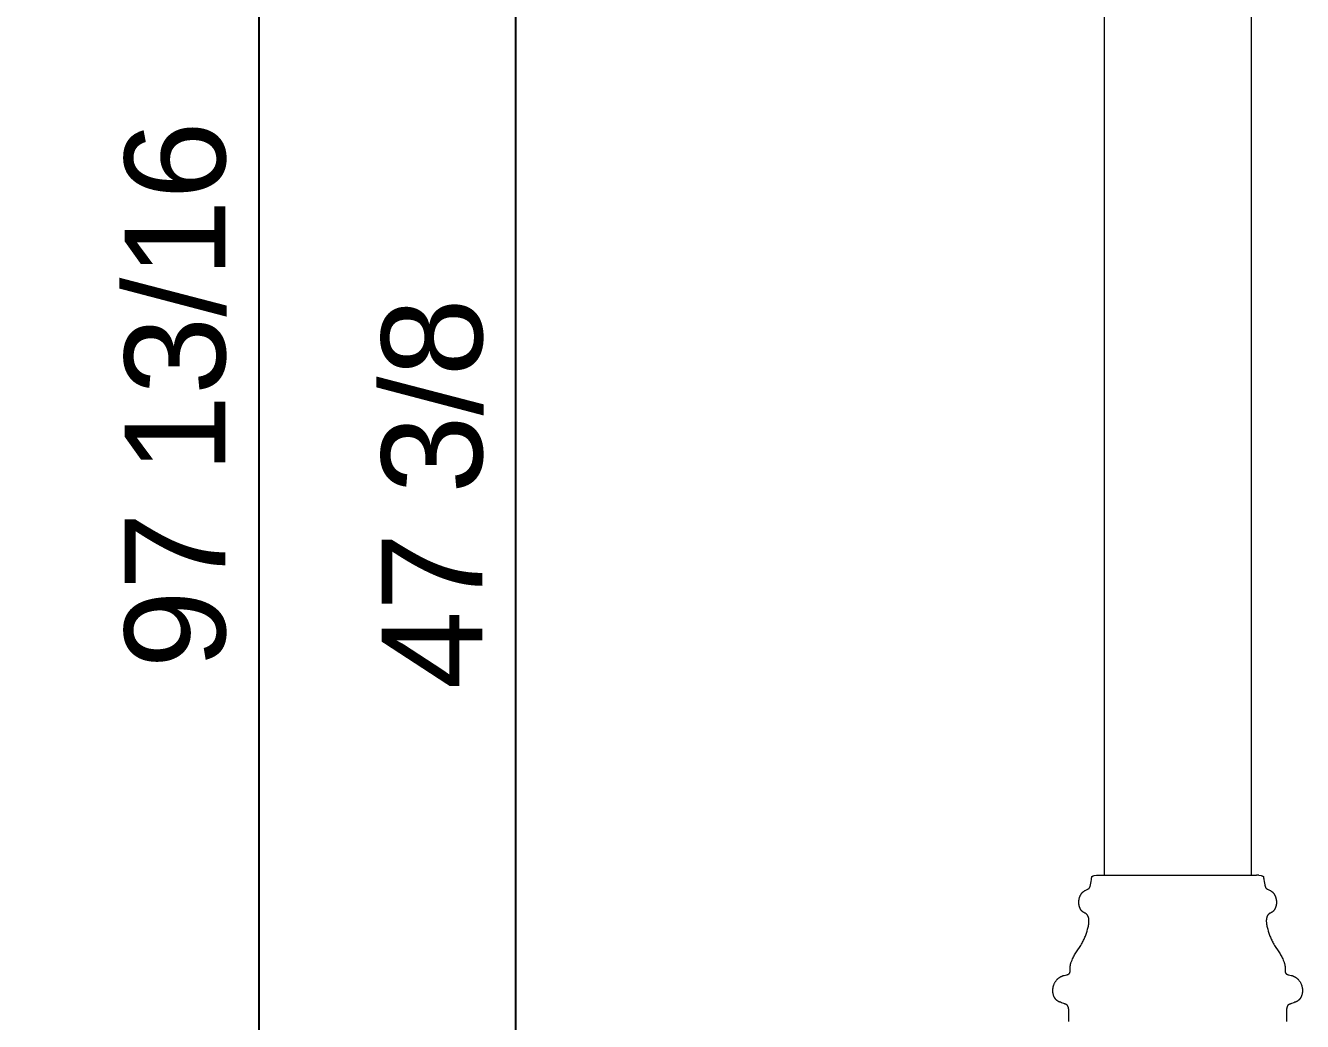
# Model space of a CAD drawing. Header units: inches. Extents: x -13 to 609, y -6 to 131.
# Drawn here: x 433.82 to 454.43, y 71.59 to 87.67 of the extents above; entities that cross this region are included whole.
import ezdxf

# ---------------------------------------------------------------- set-up
doc = ezdxf.new("R2010")
doc.units = ezdxf.units.IN
doc.header["$PDSIZE"] = -1
doc.layers.add('ZANO_R', color=7, linetype='Continuous', lineweight=0)
doc.styles.add('Arial', font='arial.ttf')
doc.styles.get("Standard").update_dxf_attribs({"font": 'ARIALUNI.TTF'})
doc.dimstyles.new('amerykanie', dxfattribs={"dimtxt": 50, "dimasz": 50, "dimexe": 0.5, "dimexo": 0.5, "dimgap": 1, "dimtad": 1, "dimdec": 0, "dimzin": 0, "dimlunit": 5, "dimtxsty": 'Standard', "dimcen": 0.09, "dimclrd": 1, "dimclre": 1, "dimclrt": 1, "dimazin": 0, "dimtfac": 1, "dimtdec": 0, "dimtmove": 0, "dimatfit": 3, "dimfxl": 1, "dimtzin": 0, "dimarcsym": 1})

# ---------------------------------------------------------------- blocks, each defined once
blk = doc.blocks.new('*D449')
at = {"layer": 'Defpoints', "color": 0}
for p in [(452.276, 130.606), (437.58, 32.81), (450.917, 32.81)]:
    blk.add_point(p, dxfattribs=at)
at = {"layer": 'ZANO_R', "color": 1, "lineweight": -2}
for p, q in [((451.776, 130.606), (437.08, 130.606)), ((437.58, 129.606), (437.58, 33.81)), ((450.417, 32.81), (437.08, 32.81))]:
    blk.add_line(p, q, dxfattribs=at)
at = {"layer": 'ZANO_R', "color": 1}
for points in [[(437.747, 129.606), (437.413, 129.606), (437.58, 130.606)], [(437.413, 33.81), (437.747, 33.81), (437.58, 32.81)]]:
    blk.add_solid(points, dxfattribs=at)
at = {"layer": 'ZANO_R', "color": 1, "insert": (436.239, 81.708), "char_height": 1.625, "attachment_point": 5, "rotation": 90, "style": 'Arial'}
blk.add_mtext('97 13/16', dxfattribs=at)
blk = doc.blocks.new('*D454')
at = {"layer": 'Defpoints', "color": 0}
for p in [(444.541, 103.795), (441.728, 56.432), (450.586, 56.432)]:
    blk.add_point(p, dxfattribs=at)
at = {"layer": 'ZANO_R', "color": 1, "lineweight": -2}
for p, q in [((444.041, 103.795), (441.228, 103.795)), ((441.728, 102.795), (441.728, 57.432)), ((450.086, 56.432), (441.228, 56.432))]:
    blk.add_line(p, q, dxfattribs=at)
at = {"layer": 'ZANO_R', "color": 1}
for points in [[(441.895, 102.795), (441.561, 102.795), (441.728, 103.795)], [(441.561, 57.432), (441.895, 57.432), (441.728, 56.432)]]:
    blk.add_solid(points, dxfattribs=at)
at = {"layer": 'ZANO_R', "color": 1, "insert": (440.387, 80.113), "char_height": 1.625, "attachment_point": 5, "rotation": 90, "style": 'Arial'}
blk.add_mtext('47 3/8', dxfattribs=at)

msp = doc.modelspace()

# ---------------------------------------------------------------- linework, layer by layer
at = {"layer": 'ZANO_R'}
for p, q in [((451.22757, 101.39293), (451.22757, 73.95198)), ((453.60159, 101.39293), (453.60159, 73.95198)), ((451.00673, 73.7896), (451.00819, 73.79684)), ((451.00819, 73.79684), (451.01717, 73.84964)), ((451.01717, 73.84964), (451.02362, 73.88383)), ((451.02362, 73.88383), (451.02468, 73.89001)), ((451.02468, 73.89001), (451.02565, 73.89691)), ((451.02565, 73.89691), (451.02659, 73.90538)), ((451.02659, 73.90538), (451.02772, 73.91827)), ((451.02772, 73.91827), (451.02795, 73.92035)), ((451.02795, 73.92035), (451.02809, 73.9214)), ((451.02809, 73.9214), (451.02827, 73.92246)), ((451.02827, 73.92246), (451.02837, 73.92299)), ((451.02837, 73.92299), (451.02849, 73.92352)), ((451.02849, 73.92352), (451.02861, 73.92404)), ((451.02861, 73.92404), (451.02875, 73.92457)), ((451.02875, 73.92457), (451.0289, 73.9251)), ((451.0289, 73.9251), (451.02906, 73.92562)), ((451.02906, 73.92562), (451.02924, 73.92614)), ((451.02924, 73.92614), (451.02943, 73.92666)), ((451.02943, 73.92666), (451.02964, 73.92717)), ((451.02964, 73.92717), (451.02986, 73.92768)), ((451.02986, 73.92768), (451.0301, 73.92819)), ((451.0301, 73.92819), (451.03036, 73.92869)), ((451.03036, 73.92869), (451.03064, 73.92918)), ((451.03064, 73.92918), (451.03079, 73.92943)), ((451.03079, 73.92943), (451.03094, 73.92968)), ((451.03094, 73.92968), (451.0311, 73.92992)), ((451.0311, 73.92992), (451.03126, 73.93016)), ((451.03126, 73.93016), (451.03142, 73.9304)), ((451.03142, 73.9304), (451.0316, 73.93064)), ((451.0316, 73.93064), (451.03177, 73.93088)), ((451.03177, 73.93088), (451.03196, 73.93111)), ((451.03196, 73.93111), (451.03215, 73.93134)), ((451.03215, 73.93134), (451.03234, 73.93157)), ((451.03234, 73.93157), (451.03254, 73.9318)), ((451.03254, 73.9318), (451.03275, 73.93203)), ((451.03275, 73.93203), (451.03296, 73.93226)), ((451.03296, 73.93226), (451.03318, 73.93248)), ((451.03318, 73.93248), (451.03351, 73.9328)), ((451.03351, 73.9328), (451.03386, 73.93311)), ((451.03386, 73.93311), (451.03421, 73.93342)), ((451.03421, 73.93342), (451.03458, 73.93373)), ((451.03458, 73.93373), (451.03496, 73.93403)), ((451.03496, 73.93403), (451.03536, 73.93432)), ((451.03536, 73.93432), (451.03576, 73.93461)), ((451.03576, 73.93461), (451.03618, 73.9349)), ((451.03618, 73.9349), (451.03661, 73.93518)), ((451.03661, 73.93518), (451.03705, 73.93546)), ((451.03705, 73.93546), (451.03796, 73.93601)), ((451.03796, 73.93601), (451.03891, 73.93653)), ((451.03891, 73.93653), (451.03989, 73.93704)), ((451.03989, 73.93704), (451.04091, 73.93753)), ((451.04091, 73.93753), (451.04195, 73.93801)), ((451.04195, 73.93801), (451.04302, 73.93847)), ((451.04302, 73.93847), (451.04411, 73.93892)), ((451.04411, 73.93892), (451.04634, 73.93976)), ((451.04634, 73.93976), (451.04862, 73.94054)), ((451.04862, 73.94054), (451.05092, 73.94127)), ((451.05092, 73.94127), (451.05321, 73.94193)), ((451.05321, 73.94193), (451.05768, 73.94311)), ((451.05768, 73.94311), (451.06539, 73.94486)), ((451.06539, 73.94486), (451.10251, 73.95198)), ((451.10257, 73.95198), (451.10251, 73.95198)), ((451.10251, 73.95198), (451.10256, 73.95198)), ((451.10256, 73.95198), (451.10294, 73.95198)), ((451.10294, 73.95198), (451.105, 73.95198)), ((451.105, 73.95198), (451.11467, 73.95198)), ((451.11467, 73.95198), (451.16018, 73.95198)), ((451.16018, 73.95198), (451.38461, 73.95198)), ((451.38461, 73.95198), (452.3702, 73.95198)), ((452.3702, 73.95198), (453.68779, 73.95198)), ((453.71659, 73.95198), (453.68789, 73.95198)), ((453.72438, 73.95198), (453.71659, 73.95198)), ((453.72624, 73.95198), (453.72438, 73.95198)), ((453.72661, 73.95198), (453.72624, 73.95198)), ((453.72658, 73.95198), (453.72665, 73.95198)), ((453.72664, 73.95198), (453.72661, 73.95198)), ((453.72665, 73.95198), (453.72664, 73.95198)), ((453.72665, 73.95198), (453.76377, 73.94486)), ((453.72665, 73.95198), (453.72665, 73.95198)), ((453.72665, 73.95198), (453.72665, 73.95198)), ((453.76377, 73.94486), (453.77148, 73.94311)), ((453.77148, 73.94311), (453.77595, 73.94193)), ((453.77595, 73.94193), (453.77824, 73.94127)), ((453.77824, 73.94127), (453.78054, 73.94054)), ((453.78054, 73.94054), (453.78282, 73.93976)), ((453.78282, 73.93976), (453.78505, 73.93892)), ((453.78505, 73.93892), (453.78614, 73.93847)), ((453.78614, 73.93847), (453.78721, 73.93801)), ((453.78721, 73.93801), (453.78825, 73.93753)), ((453.78825, 73.93753), (453.78926, 73.93704)), ((453.78926, 73.93704), (453.79025, 73.93653)), ((453.79025, 73.93653), (453.7912, 73.93601)), ((453.7912, 73.93601), (453.79211, 73.93546)), ((453.79211, 73.93546), (453.79255, 73.93518)), ((453.79255, 73.93518), (453.79298, 73.9349)), ((453.79298, 73.9349), (453.79339, 73.93461)), ((453.79339, 73.93461), (453.7938, 73.93432)), ((453.7938, 73.93432), (453.7942, 73.93403)), ((453.7942, 73.93403), (453.79458, 73.93373)), ((453.79458, 73.93373), (453.79495, 73.93342)), ((453.79495, 73.93342), (453.7953, 73.93311)), ((453.7953, 73.93311), (453.79565, 73.9328)), ((453.79565, 73.9328), (453.79597, 73.93248)), ((453.79597, 73.93248), (453.79619, 73.93226)), ((453.79619, 73.93226), (453.79641, 73.93203)), ((453.79641, 73.93203), (453.79661, 73.9318)), ((453.79661, 73.9318), (453.79682, 73.93157)), ((453.79682, 73.93157), (453.79701, 73.93134)), ((453.79701, 73.93134), (453.7972, 73.93111)), ((453.7972, 73.93111), (453.79738, 73.93088)), ((453.79738, 73.93088), (453.79756, 73.93064)), ((453.79756, 73.93064), (453.79774, 73.9304)), ((453.79774, 73.9304), (453.7979, 73.93016)), ((453.7979, 73.93016), (453.79806, 73.92992)), ((453.79806, 73.92992), (453.79822, 73.92968)), ((453.79822, 73.92968), (453.79837, 73.92943)), ((453.79837, 73.92943), (453.79852, 73.92918)), ((453.79852, 73.92918), (453.7988, 73.92869)), ((453.7988, 73.92869), (453.79906, 73.92819)), ((453.79906, 73.92819), (453.7993, 73.92768)), ((453.7993, 73.92768), (453.79952, 73.92717)), ((453.79952, 73.92717), (453.79973, 73.92666)), ((453.79973, 73.92666), (453.79992, 73.92614)), ((453.79992, 73.92614), (453.8001, 73.92562)), ((453.8001, 73.92562), (453.80026, 73.9251)), ((453.80026, 73.9251), (453.80041, 73.92457)), ((453.80041, 73.92457), (453.80055, 73.92404)), ((453.80055, 73.92404), (453.80067, 73.92352)), ((453.80067, 73.92352), (453.80078, 73.92299)), ((453.80078, 73.92299), (453.80089, 73.92246)), ((453.80089, 73.92246), (453.80107, 73.9214)), ((453.80107, 73.9214), (453.80121, 73.92035)), ((453.80121, 73.92035), (453.80144, 73.91827)), ((453.80144, 73.91827), (453.80257, 73.90538)), ((453.80257, 73.90538), (453.80351, 73.89691)), ((453.80351, 73.89691), (453.80448, 73.89001)), ((453.80448, 73.89001), (453.80554, 73.88383)), ((453.80554, 73.88383), (453.81199, 73.84964)), ((453.81199, 73.84964), (453.82097, 73.79684)), ((453.82097, 73.79684), (453.82243, 73.7896)), ((450.8304, 73.58956), (450.83223, 73.59541)), ((450.83223, 73.59541), (450.8342, 73.60121)), ((450.8342, 73.60121), (450.83632, 73.60693)), ((450.83632, 73.60693), (450.83859, 73.61258)), ((450.83859, 73.61258), (450.841, 73.61815)), ((450.841, 73.61815), (450.84355, 73.62363)), ((450.84355, 73.62363), (450.84624, 73.62902)), ((450.84624, 73.62902), (450.84908, 73.63432)), ((450.84908, 73.63432), (450.85207, 73.63951)), ((450.85207, 73.63951), (450.8552, 73.64459)), ((450.8552, 73.64459), (450.85847, 73.64955)), ((450.85847, 73.64955), (450.8619, 73.65439)), ((450.8619, 73.65439), (450.86546, 73.65911)), ((450.86546, 73.65911), (450.86918, 73.6637)), ((450.86918, 73.6637), (450.87303, 73.66814)), ((450.87303, 73.66814), (450.87502, 73.67031)), ((450.87502, 73.67031), (450.87704, 73.67245)), ((450.87704, 73.67245), (450.8791, 73.67454)), ((450.8791, 73.67454), (450.88119, 73.6766)), ((450.88119, 73.6766), (450.88332, 73.67862)), ((450.88332, 73.67862), (450.88549, 73.68059)), ((450.88549, 73.68059), (450.88769, 73.68253)), ((450.88769, 73.68253), (450.88994, 73.68443)), ((450.88994, 73.68443), (450.89221, 73.68629)), ((450.89221, 73.68629), (450.89453, 73.6881)), ((450.89453, 73.6881), (450.89799, 73.69068)), ((450.89799, 73.69068), (450.90151, 73.69317)), ((450.90151, 73.69317), (450.90509, 73.69557)), ((450.90509, 73.69557), (450.90871, 73.69789)), ((450.90871, 73.69789), (450.91236, 73.70012)), ((450.91236, 73.70012), (450.91602, 73.70228)), ((450.91602, 73.70228), (450.92334, 73.70636)), ((450.92334, 73.70636), (450.93058, 73.71017)), ((450.93058, 73.71017), (450.96371, 73.72657)), ((450.96371, 73.72657), (450.96697, 73.72833)), ((450.96697, 73.72833), (450.97015, 73.73011)), ((450.97015, 73.73011), (450.97319, 73.73192)), ((450.97319, 73.73192), (450.97605, 73.73374)), ((450.97605, 73.73374), (450.97768, 73.73484)), ((450.97768, 73.73484), (450.97925, 73.73596)), ((450.97925, 73.73596), (450.98076, 73.7371)), ((450.98076, 73.7371), (450.98221, 73.73826)), ((450.98221, 73.73826), (450.98361, 73.73945)), ((450.98361, 73.73945), (450.98496, 73.74066)), ((450.98496, 73.74066), (450.98626, 73.74192)), ((450.98626, 73.74192), (450.98751, 73.74321)), ((450.98751, 73.74321), (450.98812, 73.74387)), ((450.98812, 73.74387), (450.98872, 73.74454)), ((450.98872, 73.74454), (450.9893, 73.74523)), ((450.9893, 73.74523), (450.98988, 73.74593)), ((450.98988, 73.74593), (450.99044, 73.74663)), ((450.99044, 73.74663), (450.99099, 73.74736)), ((450.99099, 73.74736), (450.99154, 73.74809)), ((450.99154, 73.74809), (450.99207, 73.74884)), ((450.99207, 73.74884), (450.99259, 73.74961)), ((450.99259, 73.74961), (450.99311, 73.75039)), ((450.99311, 73.75039), (450.99411, 73.75199)), ((450.99411, 73.75199), (450.99507, 73.75367)), ((450.99507, 73.75367), (450.996, 73.75541)), ((450.996, 73.75541), (450.9967, 73.75681)), ((450.9967, 73.75681), (450.99738, 73.75825)), ((450.99738, 73.75825), (450.99804, 73.75975)), ((450.99804, 73.75975), (450.99868, 73.7613)), ((450.99868, 73.7613), (450.9993, 73.76288)), ((450.9993, 73.76288), (450.9999, 73.76451)), ((450.9999, 73.76451), (451.00106, 73.76787)), ((451.00106, 73.76787), (451.00216, 73.77134)), ((451.00216, 73.77134), (451.00319, 73.77491)), ((451.00319, 73.77491), (451.00416, 73.77854)), ((451.00416, 73.77854), (451.00507, 73.78222)), ((451.00507, 73.78222), (451.00673, 73.7896)), ((453.82243, 73.7896), (453.82409, 73.78222)), ((453.82409, 73.78222), (453.825, 73.77854)), ((453.825, 73.77854), (453.82597, 73.77491)), ((453.82597, 73.77491), (453.827, 73.77134)), ((453.827, 73.77134), (453.82809, 73.76787)), ((453.82809, 73.76787), (453.82925, 73.76451)), ((453.82925, 73.76451), (453.82986, 73.76288)), ((453.82986, 73.76288), (453.83048, 73.7613)), ((453.83048, 73.7613), (453.83112, 73.75975)), ((453.83112, 73.75975), (453.83178, 73.75825)), ((453.83178, 73.75825), (453.83246, 73.75681)), ((453.83246, 73.75681), (453.83315, 73.75541)), ((453.83315, 73.75541), (453.83409, 73.75367)), ((453.83409, 73.75367), (453.83505, 73.75199)), ((453.83505, 73.75199), (453.83605, 73.75039)), ((453.83605, 73.75039), (453.83657, 73.74961)), ((453.83657, 73.74961), (453.83709, 73.74884)), ((453.83709, 73.74884), (453.83762, 73.74809)), ((453.83762, 73.74809), (453.83817, 73.74736)), ((453.83817, 73.74736), (453.83872, 73.74663)), ((453.83872, 73.74663), (453.83928, 73.74593)), ((453.83928, 73.74593), (453.83986, 73.74523)), ((453.83986, 73.74523), (453.84044, 73.74454)), ((453.84044, 73.74454), (453.84104, 73.74387)), ((453.84104, 73.74387), (453.84165, 73.74321)), ((453.84165, 73.74321), (453.8429, 73.74192)), ((453.8429, 73.74192), (453.8442, 73.74066)), ((453.8442, 73.74066), (453.84555, 73.73945)), ((453.84555, 73.73945), (453.84695, 73.73826)), ((453.84695, 73.73826), (453.8484, 73.7371)), ((453.8484, 73.7371), (453.84991, 73.73596)), ((453.84991, 73.73596), (453.85148, 73.73484)), ((453.85148, 73.73484), (453.85311, 73.73374)), ((453.85311, 73.73374), (453.85597, 73.73192)), ((453.85597, 73.73192), (453.85901, 73.73011)), ((453.85901, 73.73011), (453.86219, 73.72833)), ((453.86219, 73.72833), (453.86545, 73.72657)), ((453.86545, 73.72657), (453.89858, 73.71017)), ((453.89858, 73.71017), (453.90581, 73.70636)), ((453.90581, 73.70636), (453.91314, 73.70228)), ((453.91314, 73.70228), (453.9168, 73.70012)), ((453.9168, 73.70012), (453.92045, 73.69789)), ((453.92045, 73.69789), (453.92407, 73.69557)), ((453.92407, 73.69557), (453.92765, 73.69317)), ((453.92765, 73.69317), (453.93117, 73.69068)), ((453.93117, 73.69068), (453.93463, 73.6881)), ((453.93463, 73.6881), (453.93695, 73.68629)), ((453.93695, 73.68629), (453.93922, 73.68443)), ((453.93922, 73.68443), (453.94146, 73.68253)), ((453.94146, 73.68253), (453.94367, 73.68059)), ((453.94367, 73.68059), (453.94584, 73.67862)), ((453.94584, 73.67862), (453.94797, 73.6766)), ((453.94797, 73.6766), (453.95006, 73.67454)), ((453.95006, 73.67454), (453.95212, 73.67245)), ((453.95212, 73.67245), (453.95414, 73.67031)), ((453.95414, 73.67031), (453.95613, 73.66814)), ((453.95613, 73.66814), (453.95998, 73.6637)), ((453.95998, 73.6637), (453.9637, 73.65911)), ((453.9637, 73.65911), (453.96726, 73.65439)), ((453.96726, 73.65439), (453.97068, 73.64955)), ((453.97068, 73.64955), (453.97396, 73.64459)), ((453.97396, 73.64459), (453.97709, 73.63951)), ((453.97709, 73.63951), (453.98008, 73.63432)), ((453.98008, 73.63432), (453.98292, 73.62902)), ((453.98292, 73.62902), (453.98561, 73.62363)), ((453.98561, 73.62363), (453.98816, 73.61815)), ((453.98816, 73.61815), (453.99057, 73.61258)), ((453.99057, 73.61258), (453.99283, 73.60693)), ((453.99283, 73.60693), (453.99495, 73.60121)), ((453.99495, 73.60121), (453.99693, 73.59541)), ((453.99693, 73.59541), (453.99876, 73.58956)), ((450.81949, 73.51645), (450.81962, 73.52261)), ((450.81949, 73.5103), (450.81949, 73.51645)), ((450.81964, 73.50416), (450.81949, 73.5103)), ((450.81962, 73.52261), (450.81989, 73.52878)), ((450.81993, 73.49805), (450.81964, 73.50416)), ((450.81989, 73.52878), (450.8203, 73.53495)), ((450.82036, 73.49197), (450.81993, 73.49805)), ((450.8203, 73.53495), (450.82086, 73.54112)), ((450.82092, 73.48592), (450.82036, 73.49197)), ((450.82086, 73.54112), (450.82155, 73.54727)), ((450.82163, 73.47992), (450.82092, 73.48592)), ((450.82155, 73.54727), (450.82239, 73.55341)), ((450.82247, 73.47396), (450.82163, 73.47992)), ((450.82239, 73.55341), (450.82337, 73.55953)), ((450.82346, 73.46805), (450.82247, 73.47396)), ((450.82337, 73.55953), (450.82449, 73.56561)), ((450.82458, 73.4622), (450.82346, 73.46805)), ((450.82449, 73.56561), (450.82575, 73.57166)), ((450.82584, 73.45641), (450.82458, 73.4622)), ((450.82575, 73.57166), (450.82716, 73.57768)), ((450.82724, 73.4507), (450.82584, 73.45641)), ((450.82716, 73.57768), (450.82871, 73.58364)), ((450.82877, 73.44506), (450.82724, 73.4507)), ((450.82871, 73.58364), (450.8304, 73.58956)), ((450.83045, 73.4395), (450.82877, 73.44506)), ((450.83226, 73.43403), (450.83045, 73.4395)), ((450.8342, 73.42865), (450.83226, 73.43403)), ((450.83629, 73.42337), (450.8342, 73.42865)), ((450.83851, 73.41819), (450.83629, 73.42337)), ((450.84087, 73.41312), (450.83851, 73.41819)), ((450.84336, 73.40817), (450.84087, 73.41312)), ((450.84599, 73.40335), (450.84336, 73.40817)), ((450.84875, 73.39864), (450.84599, 73.40335)), ((450.85166, 73.39408), (450.84875, 73.39864)), ((450.85316, 73.39184), (450.85166, 73.39408)), ((450.85469, 73.38965), (450.85316, 73.39184)), ((450.85626, 73.38749), (450.85469, 73.38965)), ((450.85786, 73.38536), (450.85626, 73.38749)), ((450.8595, 73.38328), (450.85786, 73.38536)), ((453.9713, 73.38536), (453.96966, 73.38328)), ((453.9729, 73.38749), (453.9713, 73.38536)), ((453.97447, 73.38965), (453.9729, 73.38749)), ((453.976, 73.39184), (453.97447, 73.38965)), ((453.9775, 73.39408), (453.976, 73.39184)), ((453.9804, 73.39864), (453.9775, 73.39408)), ((453.98317, 73.40335), (453.9804, 73.39864)), ((453.9858, 73.40817), (453.98317, 73.40335)), ((453.98829, 73.41312), (453.9858, 73.40817)), ((453.99065, 73.41819), (453.98829, 73.41312)), ((453.99287, 73.42337), (453.99065, 73.41819)), ((453.99496, 73.42865), (453.99287, 73.42337)), ((453.9969, 73.43403), (453.99496, 73.42865)), ((453.99871, 73.4395), (453.9969, 73.43403)), ((454.00039, 73.44506), (453.99871, 73.4395)), ((453.99876, 73.58956), (454.00045, 73.58364)), ((454.00192, 73.4507), (454.00039, 73.44506)), ((454.00045, 73.58364), (454.002, 73.57768)), ((454.00332, 73.45641), (454.00192, 73.4507)), ((454.002, 73.57768), (454.00341, 73.57166)), ((454.00458, 73.4622), (454.00332, 73.45641)), ((454.00341, 73.57166), (454.00467, 73.56561)), ((454.0057, 73.46805), (454.00458, 73.4622)), ((454.00467, 73.56561), (454.00579, 73.55953)), ((454.00669, 73.47396), (454.0057, 73.46805)), ((454.00579, 73.55953), (454.00677, 73.55341)), ((454.00753, 73.47992), (454.00669, 73.47396)), ((454.00677, 73.55341), (454.00761, 73.54727)), ((454.00824, 73.48592), (454.00753, 73.47992)), ((454.00761, 73.54727), (454.0083, 73.54112)), ((454.0088, 73.49197), (454.00824, 73.48592)), ((454.0083, 73.54112), (454.00886, 73.53495)), ((454.00923, 73.49805), (454.0088, 73.49197)), ((454.00886, 73.53495), (454.00927, 73.52878)), ((454.00952, 73.50416), (454.00923, 73.49805)), ((454.00927, 73.52878), (454.00954, 73.52261)), ((454.00967, 73.5103), (454.00952, 73.50416)), ((454.00954, 73.52261), (454.00967, 73.51645)), ((454.00967, 73.51645), (454.00967, 73.5103)), ((450.86117, 73.38123), (450.8595, 73.38328)), ((450.86287, 73.37922), (450.86117, 73.38123)), ((450.86461, 73.37725), (450.86287, 73.37922)), ((450.86638, 73.37532), (450.86461, 73.37725)), ((450.86818, 73.37344), (450.86638, 73.37532)), ((450.87002, 73.37159), (450.86818, 73.37344)), ((450.87189, 73.36979), (450.87002, 73.37159)), ((450.8738, 73.36803), (450.87189, 73.36979)), ((450.87574, 73.36632), (450.8738, 73.36803)), ((450.87771, 73.36465), (450.87574, 73.36632)), ((450.87971, 73.36302), (450.87771, 73.36465)), ((450.88175, 73.36144), (450.87971, 73.36302)), ((450.88382, 73.35991), (450.88175, 73.36144)), ((450.88593, 73.35843), (450.88382, 73.35991)), ((450.88806, 73.35699), (450.88593, 73.35843)), ((450.89093, 73.35518), (450.88806, 73.35699)), ((450.89384, 73.35344), (450.89093, 73.35518)), ((450.89679, 73.35176), (450.89384, 73.35344)), ((450.89977, 73.35014), (450.89679, 73.35176)), ((450.91783, 73.34091), (450.89977, 73.35014)), ((450.9237, 73.33777), (450.91783, 73.34091)), ((450.92657, 73.33615), (450.9237, 73.33777)), ((450.92938, 73.33446), (450.92657, 73.33615)), ((450.93213, 73.33272), (450.92938, 73.33446)), ((450.9348, 73.3309), (450.93213, 73.33272)), ((450.93605, 73.32999), (450.9348, 73.3309)), ((450.93729, 73.32907), (450.93605, 73.32999)), ((450.9397, 73.32716), (450.93729, 73.32907)), ((450.94204, 73.32518), (450.9397, 73.32716)), ((450.9443, 73.32313), (450.94204, 73.32518)), ((450.94649, 73.32101), (450.9443, 73.32313)), ((450.94861, 73.31882), (450.94649, 73.32101)), ((450.95066, 73.31657), (450.94861, 73.31882)), ((450.95263, 73.31425), (450.95066, 73.31657)), ((450.95454, 73.31188), (450.95263, 73.31425)), ((450.95637, 73.30944), (450.95454, 73.31188)), ((450.95814, 73.30695), (450.95637, 73.30944)), ((450.95984, 73.30441), (450.95814, 73.30695)), ((450.96147, 73.30181), (450.95984, 73.30441)), ((450.96303, 73.29917), (450.96147, 73.30181)), ((450.96453, 73.29648), (450.96303, 73.29917)), ((450.96597, 73.29375), (450.96453, 73.29648)), ((450.96734, 73.29098), (450.96597, 73.29375)), ((450.96865, 73.28817), (450.96734, 73.29098)), ((450.9699, 73.28532), (450.96865, 73.28817)), ((450.97108, 73.28243), (450.9699, 73.28532)), ((450.97221, 73.27952), (450.97108, 73.28243)), ((450.97327, 73.27658), (450.97221, 73.27952)), ((450.97428, 73.27361), (450.97327, 73.27658)), ((450.97522, 73.27061), (450.97428, 73.27361)), ((450.97611, 73.26759), (450.97522, 73.27061)), ((450.97695, 73.26456), (450.97611, 73.26759)), ((450.97773, 73.2615), (450.97695, 73.26456)), ((450.97845, 73.25843), (450.97773, 73.2615)), ((450.97973, 73.25226), (450.97845, 73.25843)), ((450.98081, 73.24605), (450.97973, 73.25226)), ((450.9803, 73.17075), (450.98133, 73.17901)), ((450.98142, 73.24186), (450.98081, 73.24605)), ((450.98133, 73.17901), (450.98217, 73.18731)), ((450.98194, 73.23766), (450.98142, 73.24186)), ((450.98237, 73.23345), (450.98194, 73.23766)), ((450.98217, 73.18731), (450.9828, 73.19566)), ((450.98272, 73.22925), (450.98237, 73.23345)), ((450.98298, 73.22504), (450.98272, 73.22925)), ((450.9828, 73.19566), (450.98319, 73.20403)), ((450.98317, 73.22084), (450.98298, 73.22504)), ((450.98332, 73.21243), (450.98317, 73.22084)), ((450.98319, 73.20403), (450.98332, 73.21243)), ((453.84599, 73.22084), (453.84584, 73.21243)), ((453.84584, 73.21243), (453.84597, 73.20403)), ((453.84597, 73.20403), (453.84636, 73.19566)), ((453.84618, 73.22504), (453.84599, 73.22084)), ((453.84644, 73.22925), (453.84618, 73.22504)), ((453.84636, 73.19566), (453.84699, 73.18731)), ((453.84679, 73.23345), (453.84644, 73.22925)), ((453.84722, 73.23766), (453.84679, 73.23345)), ((453.84699, 73.18731), (453.84783, 73.17901)), ((453.84774, 73.24186), (453.84722, 73.23766)), ((453.84835, 73.24605), (453.84774, 73.24186)), ((453.84783, 73.17901), (453.84886, 73.17075)), ((453.84943, 73.25226), (453.84835, 73.24605)), ((453.85071, 73.25843), (453.84943, 73.25226)), ((453.85143, 73.2615), (453.85071, 73.25843)), ((453.85221, 73.26456), (453.85143, 73.2615)), ((453.85304, 73.26759), (453.85221, 73.26456)), ((453.85393, 73.27061), (453.85304, 73.26759)), ((453.85488, 73.27361), (453.85393, 73.27061)), ((453.85589, 73.27658), (453.85488, 73.27361)), ((453.85695, 73.27952), (453.85589, 73.27658)), ((453.85808, 73.28243), (453.85695, 73.27952)), ((453.85926, 73.28532), (453.85808, 73.28243)), ((453.86051, 73.28817), (453.85926, 73.28532)), ((453.86182, 73.29098), (453.86051, 73.28817)), ((453.86319, 73.29375), (453.86182, 73.29098)), ((453.86463, 73.29648), (453.86319, 73.29375)), ((453.86613, 73.29917), (453.86463, 73.29648)), ((453.86769, 73.30181), (453.86613, 73.29917)), ((453.86932, 73.30441), (453.86769, 73.30181)), ((453.87102, 73.30695), (453.86932, 73.30441)), ((453.87279, 73.30944), (453.87102, 73.30695)), ((453.87462, 73.31188), (453.87279, 73.30944)), ((453.87653, 73.31425), (453.87462, 73.31188)), ((453.8785, 73.31657), (453.87653, 73.31425)), ((453.88055, 73.31882), (453.8785, 73.31657)), ((453.88267, 73.32101), (453.88055, 73.31882)), ((453.88486, 73.32313), (453.88267, 73.32101)), ((453.88712, 73.32518), (453.88486, 73.32313)), ((453.88946, 73.32716), (453.88712, 73.32518)), ((453.89187, 73.32907), (453.88946, 73.32716)), ((453.89311, 73.32999), (453.89187, 73.32907)), ((453.89436, 73.3309), (453.89311, 73.32999)), ((453.89703, 73.33272), (453.89436, 73.3309)), ((453.89978, 73.33446), (453.89703, 73.33272)), ((453.90259, 73.33615), (453.89978, 73.33446)), ((453.90546, 73.33777), (453.90259, 73.33615)), ((453.91133, 73.34091), (453.90546, 73.33777)), ((453.92939, 73.35014), (453.91133, 73.34091)), ((453.93237, 73.35176), (453.92939, 73.35014)), ((453.93532, 73.35344), (453.93237, 73.35176)), ((453.93823, 73.35518), (453.93532, 73.35344)), ((453.94109, 73.35699), (453.93823, 73.35518)), ((453.94323, 73.35843), (453.94109, 73.35699)), ((453.94534, 73.35991), (453.94323, 73.35843)), ((453.94741, 73.36144), (453.94534, 73.35991)), ((453.94945, 73.36302), (453.94741, 73.36144)), ((453.95145, 73.36465), (453.94945, 73.36302)), ((453.95342, 73.36632), (453.95145, 73.36465)), ((453.95536, 73.36803), (453.95342, 73.36632)), ((453.95727, 73.36979), (453.95536, 73.36803)), ((453.95914, 73.37159), (453.95727, 73.36979)), ((453.96098, 73.37344), (453.95914, 73.37159)), ((453.96278, 73.37532), (453.96098, 73.37344)), ((453.96455, 73.37725), (453.96278, 73.37532)), ((453.96629, 73.37922), (453.96455, 73.37725)), ((453.96799, 73.38123), (453.96629, 73.37922)), ((453.96966, 73.38328), (453.96799, 73.38123)), ((450.9245, 72.96475), (450.93058, 72.9809)), ((450.93058, 72.9809), (450.93634, 72.99716)), ((450.93634, 72.99716), (450.94181, 73.01355)), ((450.94181, 73.01355), (450.95195, 73.04673)), ((450.95195, 73.04673), (450.96115, 73.08054)), ((450.96115, 73.08054), (450.96957, 73.11507)), ((450.96957, 73.11507), (450.97304, 73.13051)), ((450.97304, 73.13051), (450.97627, 73.14637)), ((450.97627, 73.14637), (450.9791, 73.16255)), ((450.9791, 73.16255), (450.9803, 73.17075)), ((453.84886, 73.17075), (453.85006, 73.16255)), ((453.85006, 73.16255), (453.85289, 73.14637)), ((453.85289, 73.14637), (453.85612, 73.13051)), ((453.85612, 73.13051), (453.85959, 73.11507)), ((453.85959, 73.11507), (453.86801, 73.08054)), ((453.86801, 73.08054), (453.87721, 73.04673)), ((453.87721, 73.04673), (453.88735, 73.01355)), ((453.88735, 73.01355), (453.89282, 72.99716)), ((453.89282, 72.99716), (453.89858, 72.9809)), ((453.89858, 72.9809), (453.90466, 72.96475)), ((450.78091, 72.71392), (450.84948, 72.81806)), ((450.84948, 72.81806), (450.86057, 72.83578)), ((450.86057, 72.83578), (450.87146, 72.85403)), ((450.87146, 72.85403), (450.8803, 72.86967)), ((450.8803, 72.86967), (450.88868, 72.88536)), ((450.88868, 72.88536), (450.89663, 72.90109)), ((450.89663, 72.90109), (450.90417, 72.91689)), ((450.90417, 72.91689), (450.91131, 72.93276)), ((450.91131, 72.93276), (450.91808, 72.94871)), ((450.91808, 72.94871), (450.9245, 72.96475)), ((453.90466, 72.96475), (453.91108, 72.94871)), ((453.91108, 72.94871), (453.91785, 72.93276)), ((453.91785, 72.93276), (453.92499, 72.91689)), ((453.92499, 72.91689), (453.93253, 72.90109)), ((453.93253, 72.90109), (453.94048, 72.88536)), ((453.94048, 72.88536), (453.94886, 72.86967)), ((453.94886, 72.86967), (453.9577, 72.85403)), ((453.9577, 72.85403), (453.96859, 72.83578)), ((453.96859, 72.83578), (453.97968, 72.81806)), ((453.97968, 72.81806), (454.04825, 72.71392)), ((450.70148, 72.55956), (450.71101, 72.58239)), ((450.71101, 72.58239), (450.71871, 72.59963)), ((450.71871, 72.59963), (450.72662, 72.61645)), ((450.72662, 72.61645), (450.73479, 72.63296)), ((450.73479, 72.63296), (450.74324, 72.64924)), ((450.74324, 72.64924), (450.75204, 72.66539)), ((450.75204, 72.66539), (450.76122, 72.68149)), ((450.76122, 72.68149), (450.78091, 72.71392)), ((454.04825, 72.71392), (454.06794, 72.68149)), ((454.06794, 72.68149), (454.07712, 72.66539)), ((454.07712, 72.66539), (454.08592, 72.64924)), ((454.08592, 72.64924), (454.09437, 72.63296)), ((454.09437, 72.63296), (454.10254, 72.61645)), ((454.10254, 72.61645), (454.11045, 72.59963)), ((454.11045, 72.59963), (454.11815, 72.58239)), ((454.11815, 72.58239), (454.12767, 72.55956)), ((450.64897, 72.35272), (450.65099, 72.35375)), ((450.65099, 72.35375), (450.652, 72.3543)), ((450.652, 72.3543), (450.653, 72.35486)), ((450.653, 72.35486), (450.65397, 72.35544)), ((450.65397, 72.35544), (450.65491, 72.35602)), ((450.65491, 72.35602), (450.65584, 72.35662)), ((450.65584, 72.35662), (450.65675, 72.35723)), ((450.65675, 72.35723), (450.65763, 72.35785)), ((450.65763, 72.35785), (450.65849, 72.35848)), ((450.65849, 72.35848), (450.65934, 72.35912)), ((450.65934, 72.35912), (450.66016, 72.35977)), ((450.66016, 72.35977), (450.66096, 72.36043)), ((450.66096, 72.36043), (450.66174, 72.3611)), ((450.66174, 72.3611), (450.66251, 72.36178)), ((450.66251, 72.36178), (450.66325, 72.36247)), ((450.66325, 72.36247), (450.66397, 72.36317)), ((450.66397, 72.36317), (450.66468, 72.36388)), ((450.66468, 72.36388), (450.66537, 72.3646)), ((450.66537, 72.3646), (450.66603, 72.36533)), ((450.66603, 72.36533), (450.66668, 72.36607)), ((450.66668, 72.36607), (450.66731, 72.36682)), ((450.66731, 72.36682), (450.66793, 72.36757)), ((450.66793, 72.36757), (450.66852, 72.36834)), ((450.66852, 72.36834), (450.6691, 72.36911)), ((450.6691, 72.36911), (450.66967, 72.36989)), ((450.66967, 72.36989), (450.67021, 72.37068)), ((450.67021, 72.37068), (450.67074, 72.37148)), ((450.67074, 72.37148), (450.67125, 72.37228)), ((450.67125, 72.37228), (450.67175, 72.3731)), ((450.67175, 72.3731), (450.67223, 72.37392)), ((450.67223, 72.37392), (450.6727, 72.37475)), ((450.6727, 72.37475), (450.67315, 72.37558)), ((450.67315, 72.37558), (450.67358, 72.37643)), ((450.67358, 72.37643), (450.67441, 72.37814)), ((450.67441, 72.37814), (450.67517, 72.37987)), ((450.67517, 72.37987), (450.67589, 72.38163)), ((450.67589, 72.38163), (450.67655, 72.38342)), ((450.67655, 72.38342), (450.67715, 72.38523)), ((450.67715, 72.38523), (450.67771, 72.38707)), ((450.67771, 72.38707), (450.67822, 72.38892)), ((450.67822, 72.38892), (450.67869, 72.3908)), ((450.67869, 72.3908), (450.67911, 72.3927)), ((450.67911, 72.3927), (450.67949, 72.39461)), ((450.67949, 72.39461), (450.67983, 72.39655)), ((450.67983, 72.39655), (450.68013, 72.39849)), ((450.68013, 72.39849), (450.6804, 72.40046)), ((450.6804, 72.40046), (450.68063, 72.40244)), ((450.68043, 72.46693), (450.68054, 72.47219)), ((450.6805, 72.45638), (450.68043, 72.46693)), ((450.68149, 72.4211), (450.6805, 72.45638)), ((450.68054, 72.47219), (450.68078, 72.47747)), ((450.68063, 72.40244), (450.681, 72.40643)), ((450.68078, 72.47747), (450.68115, 72.48277)), ((450.681, 72.40643), (450.68129, 72.41125)), ((450.68115, 72.48277), (450.68168, 72.4881)), ((450.68129, 72.41125), (450.68145, 72.41615)), ((450.68145, 72.41615), (450.68149, 72.4211)), ((450.68168, 72.4881), (450.68246, 72.494)), ((450.68246, 72.494), (450.68344, 72.49994)), ((450.68344, 72.49994), (450.68461, 72.50591)), ((450.68461, 72.50591), (450.68596, 72.5119)), ((450.68596, 72.5119), (450.68747, 72.5179)), ((450.68747, 72.5179), (450.68913, 72.5239)), ((450.68913, 72.5239), (450.69093, 72.5299)), ((450.69093, 72.5299), (450.69285, 72.53589)), ((450.69285, 72.53589), (450.697, 72.5478)), ((450.697, 72.5478), (450.70148, 72.55956)), ((454.12767, 72.55956), (454.13216, 72.5478)), ((454.13216, 72.5478), (454.13631, 72.53589)), ((454.13631, 72.53589), (454.13823, 72.5299)), ((454.13823, 72.5299), (454.14002, 72.5239)), ((454.14002, 72.5239), (454.14169, 72.5179)), ((454.14169, 72.5179), (454.1432, 72.5119)), ((454.1432, 72.5119), (454.14455, 72.50591)), ((454.14455, 72.50591), (454.14572, 72.49994)), ((454.14572, 72.49994), (454.1467, 72.494)), ((454.1467, 72.494), (454.14748, 72.4881)), ((454.14748, 72.4881), (454.14801, 72.48277)), ((454.14866, 72.45638), (454.14767, 72.4211)), ((454.14767, 72.4211), (454.14771, 72.41615)), ((454.14771, 72.41615), (454.14787, 72.41125)), ((454.14787, 72.41125), (454.14816, 72.40643)), ((454.14801, 72.48277), (454.14838, 72.47747)), ((454.14816, 72.40643), (454.14853, 72.40244)), ((454.14838, 72.47747), (454.14861, 72.47219)), ((454.14853, 72.40244), (454.14876, 72.40046)), ((454.14861, 72.47219), (454.14873, 72.46693)), ((454.14873, 72.46693), (454.14866, 72.45638)), ((454.14876, 72.40046), (454.14903, 72.39849)), ((454.14903, 72.39849), (454.14933, 72.39655)), ((454.14933, 72.39655), (454.14967, 72.39461)), ((454.14967, 72.39461), (454.15005, 72.3927)), ((454.15005, 72.3927), (454.15047, 72.3908)), ((454.15047, 72.3908), (454.15094, 72.38892)), ((454.15094, 72.38892), (454.15145, 72.38707)), ((454.15145, 72.38707), (454.15201, 72.38523)), ((454.15201, 72.38523), (454.15261, 72.38342)), ((454.15261, 72.38342), (454.15327, 72.38163)), ((454.15327, 72.38163), (454.15399, 72.37987)), ((454.15399, 72.37987), (454.15475, 72.37814)), ((454.15475, 72.37814), (454.15558, 72.37643)), ((454.15558, 72.37643), (454.15601, 72.37558)), ((454.15601, 72.37558), (454.15646, 72.37475)), ((454.15646, 72.37475), (454.15693, 72.37392)), ((454.15693, 72.37392), (454.15741, 72.3731)), ((454.15741, 72.3731), (454.15791, 72.37228)), ((454.15791, 72.37228), (454.15842, 72.37148)), ((454.15842, 72.37148), (454.15895, 72.37068)), ((454.15895, 72.37068), (454.15949, 72.36989)), ((454.15949, 72.36989), (454.16006, 72.36911)), ((454.16006, 72.36911), (454.16063, 72.36834)), ((454.16063, 72.36834), (454.16123, 72.36757)), ((454.16123, 72.36757), (454.16184, 72.36682)), ((454.16184, 72.36682), (454.16248, 72.36607)), ((454.16248, 72.36607), (454.16313, 72.36533)), ((454.16313, 72.36533), (454.16379, 72.3646)), ((454.16379, 72.3646), (454.16448, 72.36388)), ((454.16448, 72.36388), (454.16518, 72.36317)), ((454.16518, 72.36317), (454.16591, 72.36247)), ((454.16591, 72.36247), (454.16665, 72.36178)), ((454.16665, 72.36178), (454.16741, 72.3611)), ((454.16741, 72.3611), (454.1682, 72.36043)), ((454.1682, 72.36043), (454.169, 72.35977)), ((454.169, 72.35977), (454.16982, 72.35912)), ((454.16982, 72.35912), (454.17066, 72.35848)), ((454.17066, 72.35848), (454.17153, 72.35785)), ((454.17153, 72.35785), (454.17241, 72.35723)), ((454.17241, 72.35723), (454.17332, 72.35662)), ((454.17332, 72.35662), (454.17424, 72.35602)), ((454.17424, 72.35602), (454.17519, 72.35544)), ((454.17519, 72.35544), (454.17616, 72.35486)), ((454.17616, 72.35486), (454.17716, 72.3543)), ((454.17716, 72.3543), (454.17817, 72.35375)), ((454.17817, 72.35375), (454.18019, 72.35272)), ((450.40553, 72.14475), (450.40731, 72.1526)), ((450.40731, 72.1526), (450.40932, 72.16042)), ((450.40932, 72.16042), (450.41157, 72.16819)), ((450.41157, 72.16819), (450.41406, 72.17591)), ((450.41406, 72.17591), (450.41678, 72.18357)), ((450.41678, 72.18357), (450.41974, 72.19115)), ((450.41974, 72.19115), (450.42293, 72.19865)), ((450.42293, 72.19865), (450.42636, 72.20605)), ((450.42636, 72.20605), (450.43003, 72.21336)), ((450.43003, 72.21336), (450.43394, 72.22056)), ((450.43394, 72.22056), (450.43809, 72.22765)), ((450.43809, 72.22765), (450.44248, 72.2346)), ((450.44248, 72.2346), (450.44711, 72.24143)), ((450.44711, 72.24143), (450.45198, 72.24811)), ((450.45198, 72.24811), (450.45709, 72.25463)), ((450.45709, 72.25463), (450.45974, 72.25783)), ((450.45974, 72.25783), (450.46244, 72.261)), ((450.46244, 72.261), (450.46521, 72.26411)), ((450.46521, 72.26411), (450.46804, 72.26719)), ((450.46804, 72.26719), (450.47093, 72.27022)), ((450.47093, 72.27022), (450.47388, 72.2732)), ((450.47388, 72.2732), (450.47689, 72.27614)), ((450.47689, 72.27614), (450.47996, 72.27903)), ((450.47996, 72.27903), (450.48309, 72.28187)), ((450.48309, 72.28187), (450.48629, 72.28466)), ((450.48629, 72.28466), (450.48954, 72.2874)), ((450.48954, 72.2874), (450.49286, 72.29008)), ((450.49286, 72.29008), (450.49624, 72.29272)), ((450.49624, 72.29272), (450.49968, 72.29529)), ((450.49968, 72.29529), (450.50318, 72.29781)), ((450.50318, 72.29781), (450.50674, 72.30028)), ((450.50674, 72.30028), (450.51036, 72.30268)), ((450.51036, 72.30268), (450.51405, 72.30503)), ((450.51405, 72.30503), (450.5178, 72.30732)), ((450.5178, 72.30732), (450.52161, 72.30954)), ((450.52161, 72.30954), (450.52548, 72.3117)), ((450.52548, 72.3117), (450.52941, 72.3138)), ((450.52941, 72.3138), (450.5334, 72.31584)), ((450.5334, 72.31584), (450.53746, 72.3178)), ((450.53746, 72.3178), (450.54158, 72.3197)), ((450.54158, 72.3197), (450.54576, 72.32154)), ((450.54576, 72.32154), (450.55, 72.3233)), ((450.55, 72.3233), (450.55431, 72.32499)), ((450.55431, 72.32499), (450.55868, 72.32662)), ((450.55868, 72.32662), (450.56311, 72.32816)), ((450.56311, 72.32816), (450.5676, 72.32964)), ((450.5676, 72.32964), (450.57216, 72.33104)), ((450.57216, 72.33104), (450.57743, 72.33255)), ((450.57743, 72.33255), (450.58274, 72.33397)), ((450.58274, 72.33397), (450.62377, 72.34391)), ((450.62377, 72.34391), (450.62846, 72.34521)), ((450.62846, 72.34521), (450.6332, 72.34663)), ((450.6332, 72.34663), (450.6379, 72.34818)), ((450.6379, 72.34818), (450.64021, 72.34901)), ((450.64021, 72.34901), (450.64249, 72.34988)), ((450.64249, 72.34988), (450.64471, 72.35078)), ((450.64471, 72.35078), (450.64687, 72.35173)), ((450.64687, 72.35173), (450.64897, 72.35272)), ((454.18019, 72.35272), (454.18229, 72.35173)), ((454.18229, 72.35173), (454.18445, 72.35078)), ((454.18445, 72.35078), (454.18667, 72.34988)), ((454.18667, 72.34988), (454.18895, 72.34901)), ((454.18895, 72.34901), (454.19126, 72.34818)), ((454.19126, 72.34818), (454.19596, 72.34663)), ((454.19596, 72.34663), (454.20069, 72.34521)), ((454.20069, 72.34521), (454.20539, 72.34391)), ((454.20539, 72.34391), (454.24642, 72.33397)), ((454.24642, 72.33397), (454.25173, 72.33255)), ((454.25173, 72.33255), (454.257, 72.33104)), ((454.257, 72.33104), (454.26156, 72.32964)), ((454.26156, 72.32964), (454.26605, 72.32816)), ((454.26605, 72.32816), (454.27048, 72.32662)), ((454.27048, 72.32662), (454.27485, 72.32499)), ((454.27485, 72.32499), (454.27915, 72.3233)), ((454.27915, 72.3233), (454.2834, 72.32154)), ((454.2834, 72.32154), (454.28758, 72.3197)), ((454.28758, 72.3197), (454.2917, 72.3178)), ((454.2917, 72.3178), (454.29576, 72.31584)), ((454.29576, 72.31584), (454.29975, 72.3138)), ((454.29975, 72.3138), (454.30368, 72.3117)), ((454.30368, 72.3117), (454.30755, 72.30954)), ((454.30755, 72.30954), (454.31136, 72.30732)), ((454.31136, 72.30732), (454.31511, 72.30503)), ((454.31511, 72.30503), (454.3188, 72.30268)), ((454.3188, 72.30268), (454.32242, 72.30028)), ((454.32242, 72.30028), (454.32598, 72.29781)), ((454.32598, 72.29781), (454.32948, 72.29529)), ((454.32948, 72.29529), (454.33292, 72.29272)), ((454.33292, 72.29272), (454.3363, 72.29008)), ((454.3363, 72.29008), (454.33962, 72.2874)), ((454.33962, 72.2874), (454.34287, 72.28466)), ((454.34287, 72.28466), (454.34607, 72.28187)), ((454.34607, 72.28187), (454.3492, 72.27903)), ((454.3492, 72.27903), (454.35227, 72.27614)), ((454.35227, 72.27614), (454.35528, 72.2732)), ((454.35528, 72.2732), (454.35823, 72.27022)), ((454.35823, 72.27022), (454.36112, 72.26719)), ((454.36112, 72.26719), (454.36395, 72.26411)), ((454.36395, 72.26411), (454.36672, 72.261)), ((454.36672, 72.261), (454.36942, 72.25783)), ((454.36942, 72.25783), (454.37207, 72.25463)), ((454.37207, 72.25463), (454.37718, 72.24811)), ((454.37718, 72.24811), (454.38205, 72.24143)), ((454.38205, 72.24143), (454.38668, 72.2346)), ((454.38668, 72.2346), (454.39107, 72.22765)), ((454.39107, 72.22765), (454.39522, 72.22056)), ((454.39522, 72.22056), (454.39913, 72.21336)), ((454.39913, 72.21336), (454.4028, 72.20605)), ((454.4028, 72.20605), (454.40623, 72.19865)), ((454.40623, 72.19865), (454.40942, 72.19115)), ((454.40942, 72.19115), (454.41238, 72.18357)), ((454.41238, 72.18357), (454.4151, 72.17591)), ((454.4151, 72.17591), (454.41759, 72.16819)), ((454.41759, 72.16819), (454.41983, 72.16042)), ((454.41983, 72.16042), (454.42185, 72.1526)), ((454.42185, 72.1526), (454.42363, 72.14475)), ((450.39961, 72.09064), (450.39979, 72.09842)), ((450.39965, 72.08285), (450.39961, 72.09064)), ((450.39992, 72.07507), (450.39965, 72.08285)), ((450.39979, 72.09842), (450.4002, 72.10618)), ((450.40042, 72.0673), (450.39992, 72.07507)), ((450.4002, 72.10618), (450.40083, 72.11391)), ((450.40115, 72.05955), (450.40042, 72.0673)), ((450.40083, 72.11391), (450.40167, 72.12161)), ((450.40212, 72.05183), (450.40115, 72.05955)), ((450.40167, 72.12161), (450.40272, 72.12927)), ((450.40333, 72.04416), (450.40212, 72.05183)), ((450.40272, 72.12927), (450.40399, 72.13686)), ((450.40479, 72.03654), (450.40333, 72.04416)), ((450.40399, 72.13686), (450.40553, 72.14475)), ((450.40649, 72.02898), (450.40479, 72.03654)), ((450.40844, 72.02149), (450.40649, 72.02898)), ((450.41064, 72.01408), (450.40844, 72.02149)), ((450.4129, 72.00732), (450.41064, 72.01408)), ((450.41539, 72.00064), (450.4129, 72.00732)), ((450.4181, 71.99406), (450.41539, 72.00064)), ((450.41954, 71.99081), (450.4181, 71.99406)), ((450.42104, 71.98758), (450.41954, 71.99081)), ((450.4226, 71.98439), (450.42104, 71.98758)), ((450.42421, 71.98123), (450.4226, 71.98439)), ((450.42588, 71.9781), (450.42421, 71.98123)), ((450.42761, 71.975), (450.42588, 71.9781)), ((450.4294, 71.97194), (450.42761, 71.975)), ((450.43125, 71.96892), (450.4294, 71.97194)), ((450.43316, 71.96593), (450.43125, 71.96892)), ((450.43512, 71.96299), (450.43316, 71.96593)), ((450.43715, 71.96009), (450.43512, 71.96299)), ((450.43923, 71.95723), (450.43715, 71.96009)), ((450.44138, 71.95442), (450.43923, 71.95723)), ((450.44358, 71.95165), (450.44138, 71.95442)), ((450.44585, 71.94893), (450.44358, 71.95165)), ((450.44818, 71.94626), (450.44585, 71.94893)), ((450.45056, 71.94365), (450.44818, 71.94626)), ((450.45301, 71.94108), (450.45056, 71.94365)), ((454.3786, 71.94365), (454.37615, 71.94108)), ((454.38098, 71.94626), (454.3786, 71.94365)), ((454.38331, 71.94893), (454.38098, 71.94626)), ((454.38558, 71.95165), (454.38331, 71.94893)), ((454.38778, 71.95442), (454.38558, 71.95165)), ((454.38993, 71.95723), (454.38778, 71.95442)), ((454.39201, 71.96009), (454.38993, 71.95723)), ((454.39404, 71.96299), (454.39201, 71.96009)), ((454.396, 71.96593), (454.39404, 71.96299)), ((454.39791, 71.96892), (454.396, 71.96593)), ((454.39976, 71.97194), (454.39791, 71.96892)), ((454.40155, 71.975), (454.39976, 71.97194)), ((454.40328, 71.9781), (454.40155, 71.975)), ((454.40495, 71.98123), (454.40328, 71.9781)), ((454.40656, 71.98439), (454.40495, 71.98123)), ((454.40812, 71.98758), (454.40656, 71.98439)), ((454.40962, 71.99081), (454.40812, 71.98758)), ((454.41106, 71.99406), (454.40962, 71.99081)), ((454.41377, 72.00064), (454.41106, 71.99406)), ((454.41626, 72.00732), (454.41377, 72.00064)), ((454.41852, 72.01408), (454.41626, 72.00732)), ((454.42072, 72.02149), (454.41852, 72.01408)), ((454.42267, 72.02898), (454.42072, 72.02149)), ((454.42437, 72.03654), (454.42267, 72.02898)), ((454.42363, 72.14475), (454.42517, 72.13686)), ((454.42583, 72.04416), (454.42437, 72.03654)), ((454.42517, 72.13686), (454.42644, 72.12927)), ((454.42704, 72.05183), (454.42583, 72.04416)), ((454.42644, 72.12927), (454.42749, 72.12161)), ((454.42801, 72.05955), (454.42704, 72.05183)), ((454.42749, 72.12161), (454.42833, 72.11391)), ((454.42874, 72.0673), (454.42801, 72.05955)), ((454.42833, 72.11391), (454.42896, 72.10618)), ((454.42924, 72.07507), (454.42874, 72.0673)), ((454.42896, 72.10618), (454.42937, 72.09842)), ((454.42951, 72.08285), (454.42924, 72.07507)), ((454.42937, 72.09842), (454.42955, 72.09064)), ((454.42955, 72.09064), (454.42951, 72.08285)), ((450.45552, 71.93857), (450.45301, 71.94108)), ((450.4581, 71.93611), (450.45552, 71.93857)), ((450.46073, 71.93372), (450.4581, 71.93611)), ((450.46343, 71.93138), (450.46073, 71.93372)), ((450.46619, 71.9291), (450.46343, 71.93138)), ((450.46901, 71.92688), (450.46619, 71.9291)), ((450.47189, 71.92472), (450.46901, 71.92688)), ((450.47484, 71.92264), (450.47189, 71.92472)), ((450.47843, 71.92024), (450.47484, 71.92264)), ((450.4821, 71.91793), (450.47843, 71.92024)), ((450.48584, 71.91571), (450.4821, 71.91793)), ((450.48967, 71.91358), (450.48584, 71.91571)), ((450.49357, 71.91153), (450.48967, 71.91358)), ((450.49754, 71.90955), (450.49357, 71.91153)), ((450.50158, 71.90763), (450.49754, 71.90955)), ((450.50569, 71.90578), (450.50158, 71.90763)), ((450.51411, 71.90223), (450.50569, 71.90578)), ((450.52278, 71.89886), (450.51411, 71.90223)), ((450.54083, 71.89249), (450.52278, 71.89886)), ((450.57605, 71.88083), (450.54083, 71.89249)), ((450.58749, 71.87677), (450.57605, 71.88083)), ((450.59363, 71.87445), (450.58749, 71.87677)), ((450.60019, 71.87179), (450.59363, 71.87445)), ((450.60355, 71.87033), (450.60019, 71.87179)), ((450.60695, 71.86879), (450.60355, 71.87033)), ((450.61034, 71.86716), (450.60695, 71.86879)), ((450.61371, 71.86545), (450.61034, 71.86716)), ((450.61702, 71.86364), (450.61371, 71.86545)), ((450.62025, 71.86174), (450.61702, 71.86364)), ((450.62183, 71.86076), (450.62025, 71.86174)), ((450.62337, 71.85976), (450.62183, 71.86076)), ((450.62489, 71.85873), (450.62337, 71.85976)), ((450.62636, 71.85767), (450.62489, 71.85873)), ((450.6278, 71.8566), (450.62636, 71.85767)), ((450.62919, 71.8555), (450.6278, 71.8566)), ((450.63053, 71.85437), (450.62919, 71.8555)), ((450.63183, 71.85322), (450.63053, 71.85437)), ((450.63307, 71.85205), (450.63183, 71.85322)), ((450.63426, 71.85085), (450.63307, 71.85205)), ((450.63483, 71.85024), (450.63426, 71.85085)), ((450.63538, 71.84963), (450.63483, 71.85024)), ((450.63592, 71.84901), (450.63538, 71.84963)), ((450.63645, 71.84838), (450.63592, 71.84901)), ((450.63701, 71.84768), (450.63645, 71.84838)), ((450.63755, 71.84697), (450.63701, 71.84768)), ((450.63807, 71.84626), (450.63755, 71.84697)), ((450.63858, 71.84554), (450.63807, 71.84626)), ((450.63906, 71.84481), (450.63858, 71.84554)), ((450.63953, 71.84408), (450.63906, 71.84481)), ((450.63998, 71.84335), (450.63953, 71.84408)), ((450.64042, 71.84261), (450.63998, 71.84335)), ((450.64124, 71.84112), (450.64042, 71.84261)), ((450.64201, 71.83963), (450.64124, 71.84112)), ((450.64272, 71.83813), (450.64201, 71.83963)), ((450.64339, 71.83663), (450.64272, 71.83813)), ((450.644, 71.83513), (450.64339, 71.83663)), ((450.64458, 71.83364), (450.644, 71.83513)), ((450.64563, 71.83069), (450.64458, 71.83364)), ((450.64742, 71.82503), (450.64563, 71.83069)), ((450.65163, 71.81078), (450.64742, 71.82503)), ((450.65247, 71.8076), (450.65163, 71.81078)), ((450.65323, 71.80448), (450.65247, 71.8076)), ((450.65392, 71.80137), (450.65323, 71.80448)), ((450.65453, 71.79823), (450.65392, 71.80137)), ((450.65508, 71.795), (450.65453, 71.79823)), ((450.65556, 71.79164), (450.65508, 71.795)), ((450.65598, 71.78811), (450.65556, 71.79164)), ((450.65634, 71.78435), (450.65598, 71.78811)), ((450.65664, 71.78033), (450.65634, 71.78435)), ((450.6569, 71.77598), (450.65664, 71.78033)), ((450.65725, 71.76615), (450.6569, 71.77598)), ((450.65736, 71.72009), (450.65725, 71.76615)), ((454.1719, 71.76615), (454.17179, 71.72009)), ((454.17226, 71.77598), (454.1719, 71.76615)), ((454.17252, 71.78033), (454.17226, 71.77598)), ((454.17282, 71.78435), (454.17252, 71.78033)), ((454.17318, 71.78811), (454.17282, 71.78435)), ((454.1736, 71.79164), (454.17318, 71.78811)), ((454.17408, 71.795), (454.1736, 71.79164)), ((454.17463, 71.79823), (454.17408, 71.795)), ((454.17524, 71.80137), (454.17463, 71.79823)), ((454.17593, 71.80448), (454.17524, 71.80137)), ((454.17669, 71.8076), (454.17593, 71.80448)), ((454.17753, 71.81078), (454.17669, 71.8076)), ((454.18174, 71.82503), (454.17753, 71.81078)), ((454.18353, 71.83069), (454.18174, 71.82503)), ((454.18458, 71.83364), (454.18353, 71.83069)), ((454.18516, 71.83513), (454.18458, 71.83364)), ((454.18577, 71.83663), (454.18516, 71.83513)), ((454.18644, 71.83813), (454.18577, 71.83663)), ((454.18715, 71.83963), (454.18644, 71.83813)), ((454.18792, 71.84112), (454.18715, 71.83963)), ((454.18874, 71.84261), (454.18792, 71.84112)), ((454.18918, 71.84335), (454.18874, 71.84261)), ((454.18963, 71.84408), (454.18918, 71.84335)), ((454.1901, 71.84481), (454.18963, 71.84408)), ((454.19058, 71.84554), (454.1901, 71.84481)), ((454.19109, 71.84626), (454.19058, 71.84554)), ((454.19161, 71.84697), (454.19109, 71.84626)), ((454.19215, 71.84768), (454.19161, 71.84697)), ((454.19271, 71.84838), (454.19215, 71.84768)), ((454.19324, 71.84901), (454.19271, 71.84838)), ((454.19378, 71.84963), (454.19324, 71.84901)), ((454.19433, 71.85024), (454.19378, 71.84963)), ((454.1949, 71.85085), (454.19433, 71.85024)), ((454.19609, 71.85205), (454.1949, 71.85085)), ((454.19733, 71.85322), (454.19609, 71.85205)), ((454.19862, 71.85437), (454.19733, 71.85322)), ((454.19997, 71.8555), (454.19862, 71.85437)), ((454.20136, 71.8566), (454.19997, 71.8555)), ((454.2028, 71.85767), (454.20136, 71.8566)), ((454.20427, 71.85873), (454.2028, 71.85767)), ((454.20579, 71.85976), (454.20427, 71.85873)), ((454.20733, 71.86076), (454.20579, 71.85976)), ((454.20891, 71.86174), (454.20733, 71.86076)), ((454.21214, 71.86364), (454.20891, 71.86174)), ((454.21545, 71.86545), (454.21214, 71.86364)), ((454.21882, 71.86716), (454.21545, 71.86545)), ((454.22221, 71.86879), (454.21882, 71.86716)), ((454.2256, 71.87033), (454.22221, 71.86879)), ((454.22897, 71.87179), (454.2256, 71.87033)), ((454.23553, 71.87445), (454.22897, 71.87179)), ((454.24167, 71.87677), (454.23553, 71.87445)), ((454.25311, 71.88083), (454.24167, 71.87677)), ((454.28833, 71.89249), (454.25311, 71.88083)), ((454.30638, 71.89886), (454.28833, 71.89249)), ((454.31505, 71.90223), (454.30638, 71.89886)), ((454.32347, 71.90578), (454.31505, 71.90223)), ((454.32758, 71.90763), (454.32347, 71.90578)), ((454.33162, 71.90955), (454.32758, 71.90763)), ((454.33559, 71.91153), (454.33162, 71.90955)), ((454.33949, 71.91358), (454.33559, 71.91153)), ((454.34331, 71.91571), (454.33949, 71.91358)), ((454.34706, 71.91793), (454.34331, 71.91571)), ((454.35073, 71.92024), (454.34706, 71.91793)), ((454.35432, 71.92264), (454.35073, 71.92024)), ((454.35727, 71.92472), (454.35432, 71.92264)), ((454.36015, 71.92688), (454.35727, 71.92472)), ((454.36297, 71.9291), (454.36015, 71.92688)), ((454.36573, 71.93138), (454.36297, 71.9291)), ((454.36843, 71.93372), (454.36573, 71.93138)), ((454.37106, 71.93611), (454.36843, 71.93372)), ((454.37364, 71.93857), (454.37106, 71.93611)), ((454.37615, 71.94108), (454.37364, 71.93857)), ((450.65606, 71.58978), (450.65736, 71.72009)), ((454.17179, 71.72009), (454.1731, 71.58978))]:
    msp.add_line(p, q, dxfattribs=at)

# ---------------------------------------------------------------- dimensions: what is measured, and where the dimension line sits
for base, p1, p2, picture, middle in [((437.57994, 32.81025), (452.27636, 130.60552), (450.91655, 32.81025), '*D449', (436.23918, 81.70789)), ((441.72791, 56.4323), (444.54056, 103.7945), (450.58597, 56.4323), '*D454', (440.38715, 80.1134))]:
    dim = msp.add_linear_dim(base=base, p1=p1, p2=p2, angle=90, dimstyle='amerykanie', override={"dimtxt": 1.625, "dimasz": 1, "dimgap": 0.5, "dimdec": 4, "dimtxsty": 'Arial', "dimaunit": 1, "dimadec": 1, "dimtdec": 4, "dimtmove": 1, "dimfrac": 2}, dxfattribs=at)
    dim.commit()
    dim.dimension.update_dxf_attribs({"geometry": picture, "text_midpoint": middle})

doc.saveas('drawing.dxf')
